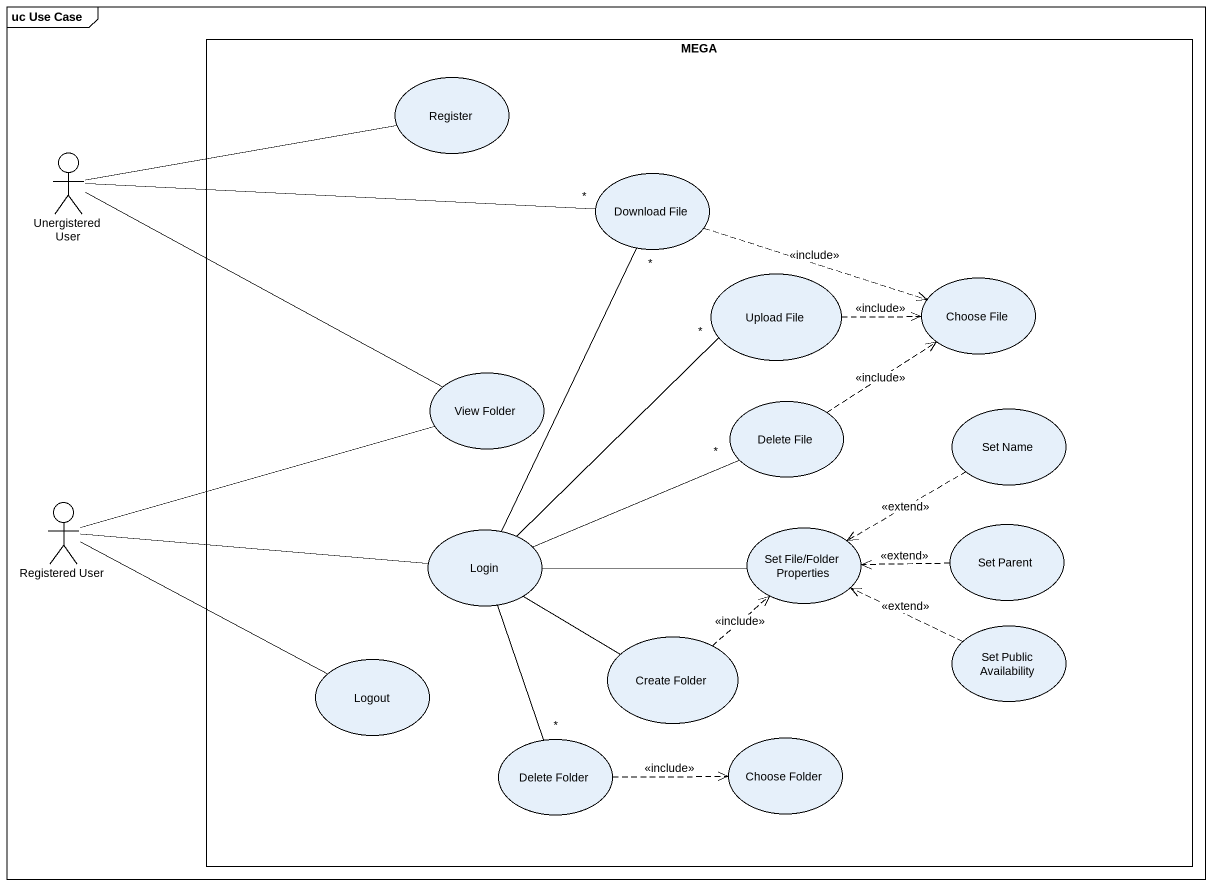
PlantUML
@startuml
mainframe uc Use Case
rectangle MEGA {
  usecase Register
  usecase "Download File" as Download_File
  usecase "Upload File" as Upload_File
  usecase "Choose File" as Choose_File
  usecase "View Folder" as View_Folder
  usecase "Delete File" as Delete_File
  usecase "Set Name" as Set_Name
  usecase Login
  usecase "Set File/Folder Properties" as Set_File_Folder_Properties
  usecase "Set Parent" as Set_Parent
  usecase Logout
  usecase "Create Folder" as Create_Folder
  usecase "Set Public Availability" as Set_Public_Availability
  usecase "Delete Folder" as Delete_Folder
  usecase "Choose Folder" as Choose_Folder
}
actor "Unergistered User" as Unergistered_User
actor "Registered User" as Registered_User
Unergistered_User -right- Register
Unergistered_User -right- "*" Download_File
Unergistered_User -right- View_Folder
Download_File .right.> Choose_File : <<include>>
Upload_File .right.> Choose_File : <<include>>
Delete_File .up.> Choose_File : <<include>>
Set_Name .left.> Set_File_Folder_Properties : <<extend>>
Registered_User -right- View_Folder
Registered_User -right- Login
Registered_User -right- Logout
Login -up- "*" Download_File
Login -up- "*" Upload_File
Login -right- "*" Delete_File
Login -right- Set_File_Folder_Properties
Login -right- Create_Folder
Login -- "*" Delete_Folder
Set_Parent .left.> Set_File_Folder_Properties : <<extend>>
Create_Folder .up.> Set_File_Folder_Properties : <<include>>
Set_Public_Availability .left.> Set_File_Folder_Properties : <<extend>>
Delete_Folder .right.> Choose_Folder : <<include>>
@enduml
